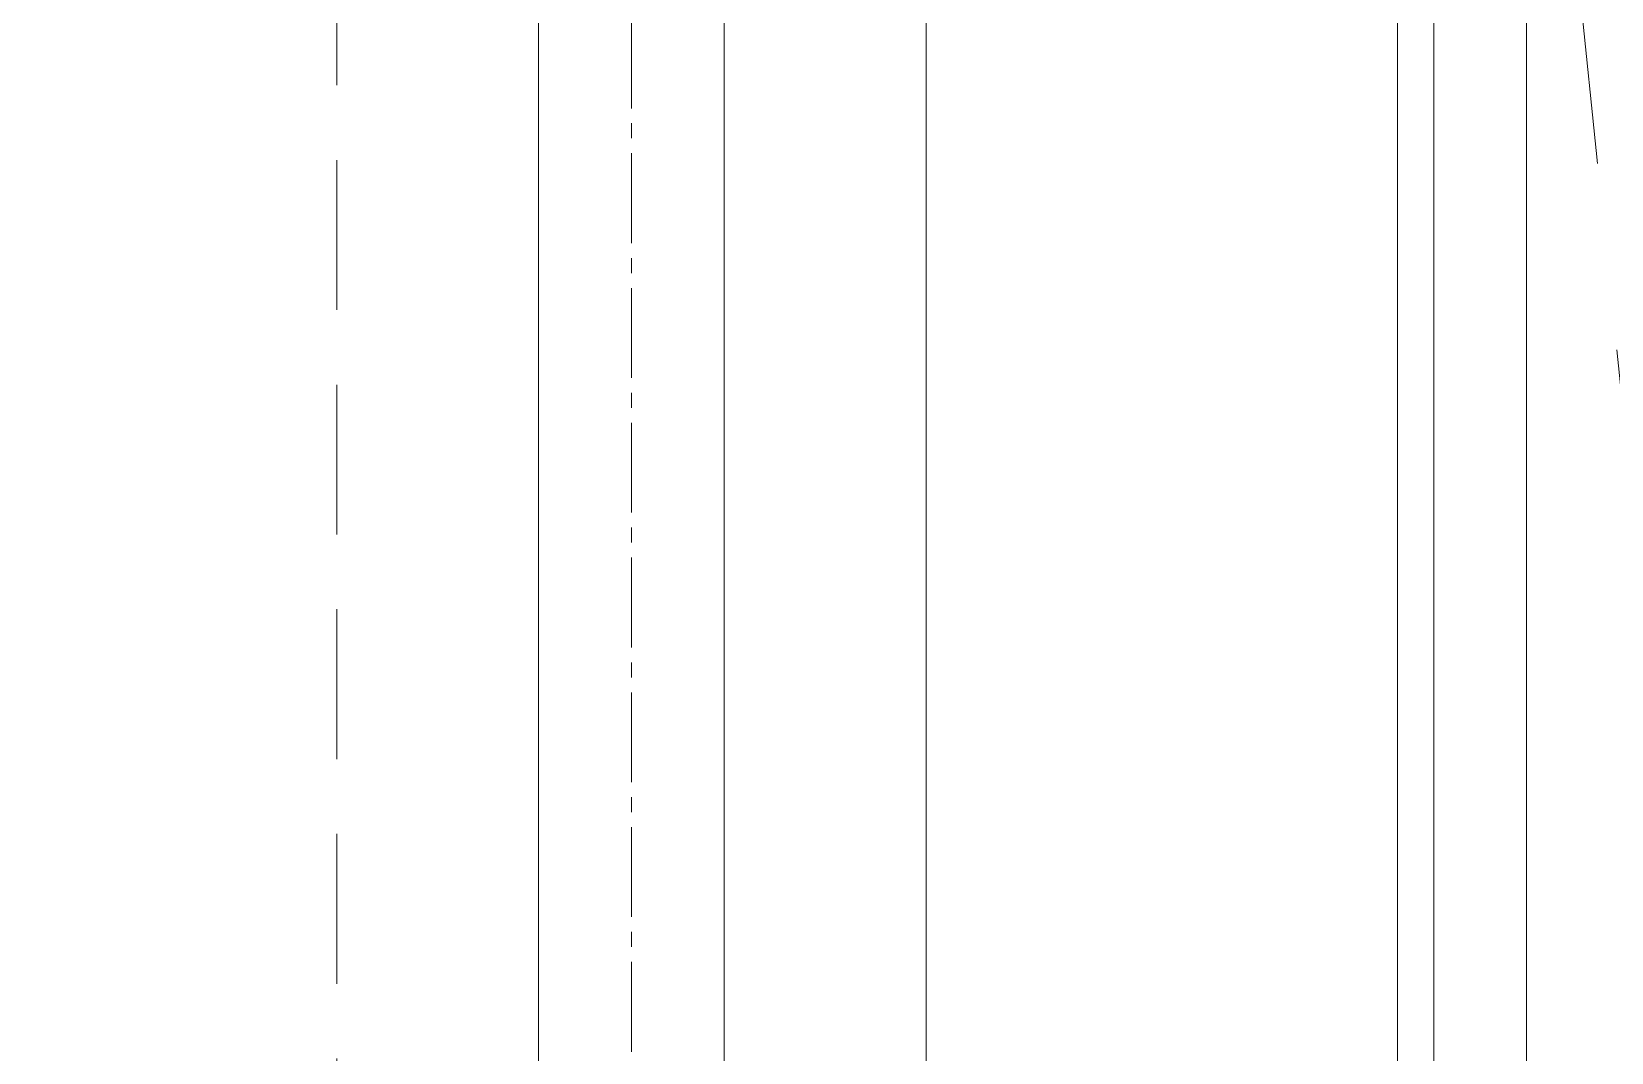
# Model space of a CAD drawing. Header units: millimetres. Extents: x -162958 to 167200, y -450 to 146301.
# Drawn here: x 138070 to 138740, y 133850 to 134283 of the extents above; entities that cross this region are included whole.
import ezdxf

# ---------------------------------------------------------------- set-up
doc = ezdxf.new("R2010")
doc.units = ezdxf.units.MM
doc.set_wipeout_variables(frame=1)
for name, pattern in [('Xr_MB nha xuong CM2$0$Xr_MB nha xuong + VP$0$CENTER2', [28.574999999999996, 19.05, -3.174999999999999, 3.174999999999999, -3.174999999999999]), ('Xr_MB nha xuong CM2$0$Xr_MB nha xuong + VP$0$HIDDEN', [9.524999999999999, 6.349999999999999, -3.174999999999999]), ('Xr_MB nha xuong CM2$0$Xr_MB nha xuong + VP$0$HIDDENX2', [0.75, 0.5, -0.25])]:
    doc.linetypes.add(name, pattern=pattern)
for name, color, linetype, lineweight in [('Xr_MB nha xuong CM2$0$A-Solid-Wall H', 9, 'Continuous', 18), ('Xr_MB nha xuong CM2$0$A-Solid-WallC', 2, 'Continuous', 5), ('Xr_MB nha xuong CM2$0$Xr_MB nha xuong + VP$0$147CUA', 147, 'Continuous', 5), ('Xr_MB nha xuong CM2$0$Xr_MB nha xuong + VP$0$CJSC.11-Khuat', 169, 'Xr_MB nha xuong CM2$0$Xr_MB nha xuong + VP$0$HIDDENX2', 5), ('Xr_MB nha xuong CM2$0$Xr_MB nha xuong + VP$0$CJSC.2-Tuong', 8, 'Continuous', 5), ('Xr_MB nha xuong CM2$0$Xr_MB nha xuong + VP$0$CJSC.8-Cua', 15, 'Continuous', 5)]:
    doc.layers.add(name, color=color, linetype=linetype, lineweight=lineweight)

# ---------------------------------------------------------------- blocks, each defined once
blk = doc.blocks.new('Xr_MB nha xuong CM2$0$2026Xr_MB nha xuong + VP$0$20240511cua cuon 5x4m')
at = {"layer": 'Xr_MB nha xuong CM2$0$Xr_MB nha xuong + VP$0$147CUA', "color": 0}
for p, q in [((444884.7511687662, 1781216.801101063), (440785.7354446647, 1781216.801101062)), ((444884.7511687662, 1781177.456872711), (440785.7354446647, 1781177.45687271))]:
    blk.add_line(p, q, dxfattribs=at)
blk.add_wipeout([(440860.2429716207, 1780962.105648726), (440860.2429716207, 1781162.105648726), (444860.2429716207, 1781162.105648726), (444860.2429716207, 1780962.1056487262)]).dxf.layer = 'Xr_MB nha xuong CM2$0$Xr_MB nha xuong + VP$0$CJSC.11-Khuat'
blk.add_lwpolyline([(440860.2429716207, 1780962.105648726), (440860.2429716207, 1781162.105648726), (444860.2429716207, 1781162.105648726), (444860.2429716207, 1780962.105648726)], close=True, dxfattribs=at)
at = {"layer": 'Xr_MB nha xuong CM2$0$Xr_MB nha xuong + VP$0$CJSC.11-Khuat', "linetype": 'Xr_MB nha xuong CM2$0$Xr_MB nha xuong + VP$0$HIDDEN', "ltscale": 25}
blk.add_line((445260.2429716208, 1781662.105648726), (440410.2436418102, 1781162.105648725), dxfattribs=at)
blk.add_lwpolyline([(445260.2429716208, 1781162.105648726), (440410.2436418102, 1781162.105648725), (440410.2436418102, 1781662.105648726), (445260.2429716208, 1781662.105648726)], close=True, dxfattribs=at)
blk = doc.blocks.new('Xr_MB nha xuong CM2$0$2026Xr_MB nha xuong + VP$0$20240511CUA CUON NHANH 5X4M')
at = {"layer": 'Xr_MB nha xuong CM2$0$Xr_MB nha xuong + VP$0$CJSC.11-Khuat', "linetype": 'Xr_MB nha xuong CM2$0$Xr_MB nha xuong + VP$0$HIDDEN', "ltscale": 10}
blk.add_lwpolyline([(533010.08017604, 1692322.355879378), (533010.08017604, 1688022.355879378), (532760.08017604, 1688022.355879378), (532760.08017604, 1692322.355879378)], close=True, dxfattribs=at)
at = {"layer": 'Xr_MB nha xuong CM2$0$Xr_MB nha xuong + VP$0$CJSC.8-Cua'}
for p, q in [((532845.7359476875, 1688107.792150653), (532845.7359476878, 1692235.936002394)), ((532924.4244043923, 1688107.792150653), (532924.424404392, 1692235.936002394))]:
    blk.add_line(p, q, dxfattribs=at)
at = {"layer": 'Xr_MB nha xuong CM2$0$Xr_MB nha xuong + VP$0$CJSC.8-Cua', "linetype": 'Xr_MB nha xuong CM2$0$Xr_MB nha xuong + VP$0$CENTER2', "ltscale": 2}
for p in [(532885.0801760394, 1688107.792150653), (532885.0801760403, 1688107.792150653)]:
    blk.add_line(p, (532885.08017604, 1692235.936002394), dxfattribs=at)

msp = doc.modelspace()

# ---------------------------------------------------------------- hatches: boundary and pattern name
at = {"layer": 'Xr_MB nha xuong CM2$0$A-Solid-Wall H'}
h = msp.add_hatch(dxfattribs=at)
h.set_pattern_fill('ANSI31', color=256, scale=650)
h.set_pattern_definition([(45, (-966987.7800000001, -1671222.35), (-57.45242597140698, 57.45242597140698), [])])
h.paths.add_polyline_path([(135349.9999995299, 134950.0153564438), (138449.786279144, 134950.0153565158), (138449.786279144, 127300.0156035323), (142449.7862800586, 127300.0156034326), (142449.7862800586, 127500.0156034327), (138649.786279144, 127500.0156035323), (138649.786279144, 135150.0153565158), (135349.9999995299, 135150.0153564438)])
h.paths.add_polyline_path([(133749.9999995299, 134950.0153564438), (133549.9999996193, 134950.0153564438), (133549.9999996193, 135150.0153565158), (133749.9999995299, 135150.0153565158)])

# ---------------------------------------------------------------- linework, layer by layer
at = {"layer": 'Xr_MB nha xuong CM2$0$A-Solid-WallC'}
msp.add_lwpolyline([(135349.9999995299, 134950.0153564438), (138449.786279144, 134950.0153565158), (138449.786279144, 127300.0156035323), (142449.7862800586, 127300.0156034326), (142449.7862800586, 127500.0156034327), (138649.786279144, 127500.0156035323), (138649.786279144, 135150.0153565158), (135349.9999995299, 135150.0153564438)], close=True, dxfattribs=at)

# ---------------------------------------------------------------- next in the draw order: wipeouts: each hides what was drawn before it
at = {"color": 250}
msp.add_wipeout([(138649.78627914347, 134600.00952241314), (138649.78627914347, 132600.0095224136), (138449.7862791451, 132600.0095224136), (138449.7862791451, 134600.0095241929)], dxfattribs=at).dxf.layer = 'Xr_MB nha xuong CM2$0$Xr_MB nha xuong + VP$0$CJSC.8-Cua'

# ---------------------------------------------------------------- next in the draw order: block references
at = {"layer": 'Xr_MB nha xuong CM2$0$Xr_MB nha xuong + VP$0$CJSC.8-Cua', "rotation": 270}
msp.add_blockref('Xr_MB nha xuong CM2$0$2026Xr_MB nha xuong + VP$0$20240511cua cuon 5x4m', (-1642512.319369582, 575460.2524949242), dxfattribs=at)

# ---------------------------------------------------------------- next in the draw order: block references
at = {"layer": 'Xr_MB nha xuong CM2$0$Xr_MB nha xuong + VP$0$CJSC.2-Tuong'}
msp.add_blockref('Xr_MB nha xuong CM2$0$2026Xr_MB nha xuong + VP$0$20240511CUA CUON NHANH 5X4M', (-394560.2801454103, -1557572.343941321), dxfattribs=at)

doc.saveas('drawing.dxf')
